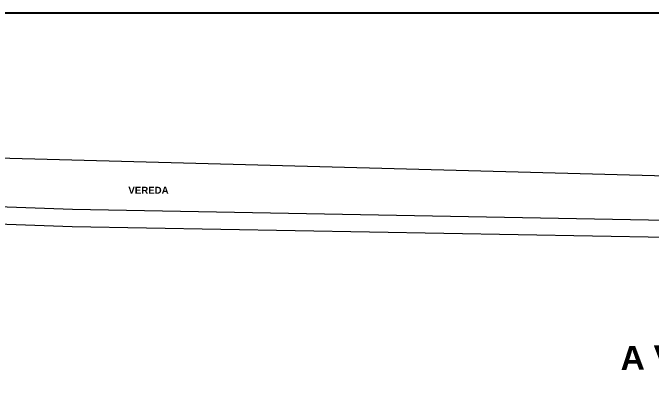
# Model space of a CAD drawing. Header units: metres. Extents: x 28 to 239, y -1 to 113.
# Drawn here: x 54.53 to 73.01, y 101.82 to 112.91 of the extents above; entities that cross this region are included whole.
import ezdxf

# ---------------------------------------------------------------- set-up
doc = ezdxf.new("R2010")
doc.units = ezdxf.units.M
for name, color, linetype, lineweight in [('letras sr', 7, 'Continuous', 5), ('NOMBRES_Pen_No__7', 7, 'Continuous', 35), ('PISTA', 1, 'Continuous', 5)]:
    doc.layers.add(name, color=color, linetype=linetype, lineweight=lineweight)
doc.styles.add('GENERATED_STYLE_1', font='arialbd.ttf')
doc.styles.add('Santa Rosa 1 50', font='trebuc.ttf')

msp = doc.modelspace()

# ---------------------------------------------------------------- linework, layer by layer
at = {"color": 7}
msp.add_lwpolyline([(27.712, 112.912), (147.712, 112.912), (147.712, 22.912), (27.712, 22.912), (27.712, 112.912)], dxfattribs=at)
at = {"layer": 'PISTA', "color": 7}
for p, q in [((48.695, 108.866), (87.322, 107.817)), ((49.694, 107.458), (56.267, 107.229)), ((56.267, 107.229), (87.203, 106.665)), ((46.264, 107.078), (56.25, 106.729)), ((56.25, 106.729), (87.192, 106.165))]:
    msp.add_line(p, q, dxfattribs=at)

# ---------------------------------------------------------------- texts
at = {"layer": 'letras sr', "insert": (56.659, 107.878), "char_height": 0.2, "attachment_point": 1, "style": 'Santa Rosa 1 50'}
msp.add_mtext_dynamic_manual_height_columns('\\pxqc;{\\fSwis721 Ex BT|b1|i0|c0|p34;VEREDA}', width=3.60312, gutter_width=1, heights=[0], dxfattribs=at)
at = {"layer": 'NOMBRES_Pen_No__7', "style": 'GENERATED_STYLE_1'}
msp.add_text('A V .   G A R C I L A S O', height=0.69204, rotation=1.2326, dxfattribs=at).set_placement((72.122, 102.574))

doc.saveas('drawing.dxf')
